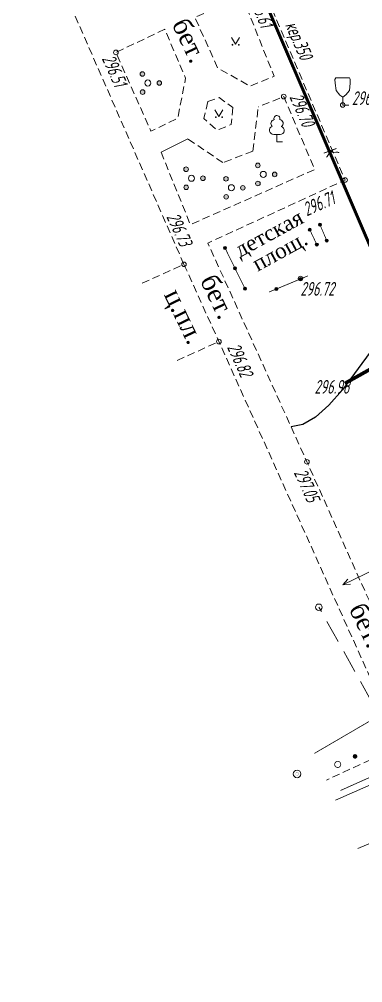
# Model space of a CAD drawing. Header units: metres. Extents: x -857 to 4713, y -766 to 4803.
# Drawn here: x 1852.6 to 1875.1, y 1989.2 to 2052.3 of the extents above; entities that cross this region are included whole.
import ezdxf

# ---------------------------------------------------------------- set-up
doc = ezdxf.new("R2010")
doc.units = ezdxf.units.M
doc.set_wipeout_variables(frame=1)
doc.linetypes.add('COMMUN', pattern=[6, 5, -1])
doc.linetypes.add('DASHED', pattern=[0.75, 0.5, -0.25])
for name, color, linetype, lineweight, transparency in [('51478610', 7, 'Continuous', 18, 0.65), ('71133100', 7, 'Continuous', 18, 0.65), ('71133200', 7, 'Continuous', 18, 0.65), ('71211000', 7, 'Continuous', 18, 0.65), ('Commun', 7, 'Continuous', 18, 0.65), ('GEO_POINTS', 7, 'Continuous', 18, 0.65), ('Sit', 7, 'Continuous', 18, 0.65), ('Text', 7, 'Continuous', 18, 0.65), ('Text_com', 7, 'Continuous', 18, 0.65), ('Us_znak', 7, 'Continuous', 18, 0.65)]:
    doc.layers.add(name, color=color, linetype=linetype, lineweight=lineweight, transparency=transparency)
doc.layers.add('71224000', color=7, linetype='Continuous')
doc.layers.add('R_Поверхность1_CNT-MIN', color=7, linetype='Continuous')
doc.styles.add('eskd', font='ESKD1.shx', dxfattribs={"width": 1.2, "oblique": 15})
doc.styles.get("Standard").update_dxf_attribs({"font": 'GOST_0.TTF', "oblique": 15})
doc.styles.add('style1', font='times.ttf', dxfattribs={"height": 1})

# ---------------------------------------------------------------- blocks, each defined once
blk = doc.blocks.new('71133100')
for p, q in [((-0.39, 0.96), (0.43, 0.96)), ((0, 0.96), (0, 0)), ((0, 0), (0.75, 0))]:
    blk.add_line(p, q)
for centre, radius, start, end in [((-0.26, 2.38), 0.52, 101.09, 227.21), ((0.01, 3.04), 0.39, 339.52, 198.62), ((0.33, 2.4), 0.5, 301.87, 85.62), ((-0.44, 1.5), 0.538, 107.1058, 275.2306), ((0.46, 1.48), 0.52, 267.04, 76.7)]:
    blk.add_arc(centre, radius, start, end)
at = {"style": 'eskd', "oblique": 15}
blk.add_attdef('Z', (1.7, -0.17), '', height=2, dxfattribs=at)
blk = doc.blocks.new('71211000')
at = {"linetype": 'Continuous'}
h = blk.add_hatch(color=256, dxfattribs=at)
h.paths.add_polyline_path([(-0.39, -1.19, 1), (-0.99, -1.19, 1)])
h.paths.add_polyline_path([(-0.41, 1.18, 1), (-1.01, 1.18, 1)])
h.paths.add_polyline_path([(1.2, 0, 1), (1.8, 0, 1)])
for centre, radius in [((-0.71, 1.18), 0.3), ((0, 0), 0.4), ((1.5, 0), 0.3), ((-0.69, -1.19), 0.3)]:
    blk.add_circle(centre, radius)
blk = doc.blocks.new('GAZON')
at = {"layer": 'Us_znak', "linetype": 'COMMUN', "lineweight": -2}
for points in [[(-0.233, -0.041, 1), (-0.183, -0.041, 1)], [(0.183, -0.041, 1), (0.233, -0.041, 1)]]:
    blk.add_hatch(color=0, dxfattribs=at).paths.add_polyline_path(points)
at = {"layer": 'Us_znak', "color": 0, "linetype": 'COMMUN', "lineweight": -2}
for points in [[(0, 0), (-0.26, 0.427)], [(0, 0), (0.26, 0.427)]]:
    blk.add_lwpolyline(points, dxfattribs=at)
for centre in [(-0.208, -0.041), (0.208, -0.041)]:
    blk.add_circle(centre, 0.025, dxfattribs=at)
blk = doc.blocks.new('71133200')
for p, q in [((-0.924145, 3.560442), (-1.024145, 3.360442)), ((-1.024145, 3.360442), (-0.977382, 2.864397)), ((-0.977382, 2.864397), (-0.861899, 1.88241)), ((-0.024145, 3.560442), (-0.924145, 3.560442)), ((-0.024145, 3.560442), (0.875855, 3.560442)), ((0.861899, 1.88241), (0.975974, 2.864397)), ((0.875855, 3.560442), (0.958164, 3.395824)), ((0.975974, 2.864397), (0.958164, 3.395824)), ((-0.861899, 1.88241), (-0.374616, 1.28565)), ((-0.374616, 1.28565), (0, 1.039723)), ((0, 1.039723), (0.401375, 1.321765)), ((0.401375, 1.321765), (0.861899, 1.88241)), ((0, 0), (0, 1.039723)), ((0.8, 0), (0, 0))]:
    blk.add_line(p, q)
at = {"style": 'eskd', "oblique": 14.99997778}
blk.add_attdef('Z', (1.873004, -0.239356), '', height=2, dxfattribs=at)
blk = doc.blocks.new('NAPR')
at = {"layer": 'Us_znak', "color": 0, "linetype": 'Continuous', "lineweight": -2}
for p in [(-0.191, 2.038), (0.189, 2.037)]:
    blk.add_line(p, (0, 2.5), dxfattribs=at)
blk.add_lwpolyline([(0, 0), (0, 2.5)], dxfattribs=at)
blk = doc.blocks.new('51478610')
at = {"style": 'eskd', "oblique": 15}
blk.add_attdef('Z', (1.11, -0.78), '', height=2, dxfattribs=at)
at = {"color": 7}
blk.add_wipeout([(0.5, 0.05), (0.48, 0.15), (0.44, 0.24), (0.39, 0.32), (0.32, 0.39), (0.24, 0.44), (0.15, 0.48), (0.05, 0.5), (-0.05, 0.5), (-0.15, 0.48), (-0.24, 0.44), (-0.32, 0.39), (-0.39, 0.32), (-0.44, 0.24), (-0.48, 0.15), (-0.5, 0.05), (-0.5, -0.05), (-0.48, -0.15), (-0.44, -0.24), (-0.39, -0.32), (-0.32, -0.39), (-0.24, -0.44), (-0.15, -0.48), (-0.05, -0.5), (0.05, -0.5), (0.15, -0.48), (0.24, -0.44), (0.32, -0.39), (0.39, -0.32), (0.44, -0.24), (0.48, -0.15), (0.5, -0.05)], dxfattribs=at)
at = {"color": 7, "const_width": 0.375}
blk.add_lwpolyline([(0.01, 0.01, 1), (-0.01, -0.01, 1), (0.01, 0.01)], format="xyb", close=True, dxfattribs=at)
blk.add_circle((0, 0), 0.5)
blk = doc.blocks.new('*U281')
at = {"layer": '71224000', "linetype": 'Continuous', "ltscale": 0.5}
for points in [[(5192436.221, 4968772.526, 1), (5192435.949, 4968772.399, 1)], [(5192433.954, 4968771.472, 1), (5192433.682, 4968771.346, 1)]]:
    blk.add_hatch(color=256, dxfattribs=at).paths.add_polyline_path(points, flags=0)
at = {"layer": '71224000', "linetype": 'Continuous', "ltscale": 0.5, "const_width": 0.05}
for points in [[(5192435.133, 4968772.02, 1), (5192434.77, 4968771.852, 1)], [(5192432.866, 4968770.967, 1), (5192432.503, 4968770.798, 1)]]:
    blk.add_lwpolyline(points, format="xyb", close=True, dxfattribs=at)
at = {"layer": '71224000', "ltscale": 0.5, "flags": 128}
blk.add_lwpolyline([(5192436.131, 4968772.483), (5192436.085, 4968772.462)], dxfattribs=at)

msp = doc.modelspace()

# ---------------------------------------------------------------- hatches: boundary and pattern name
at = {"layer": 'Sit'}
h = msp.add_hatch(color=256, dxfattribs=at)
h.dxf.hatch_style = 1
edge = h.paths.add_edge_path()
edge.add_arc((1871.632, 2038.538), 0.0994, 0, 360)
h = msp.add_hatch(color=256, dxfattribs=at)
h.dxf.hatch_style = 1
edge = h.paths.add_edge_path()
edge.add_arc((1872.299, 2038.865), 0.0994, 0, 360)
h = msp.add_hatch(color=256, dxfattribs=at)
h.dxf.hatch_style = 1
edge = h.paths.add_edge_path()
edge.add_arc((1872.744, 2037.822), 0.0994, 0, 360)
h = msp.add_hatch(color=256, dxfattribs=at)
h.dxf.hatch_style = 1
edge = h.paths.add_edge_path()
edge.add_arc((1866.082, 2037.345), 0.0994, 0, 360)
h = msp.add_hatch(color=256, dxfattribs=at)
h.dxf.hatch_style = 1
edge = h.paths.add_edge_path()
edge.add_arc((1872.094, 2037.56), 0.0994, 0, 360)
h = msp.add_hatch(color=256, dxfattribs=at)
h.dxf.hatch_style = 1
edge = h.paths.add_edge_path()
edge.add_arc((1866.737, 2036.01), 0.0994, 0, 360)
h = msp.add_hatch(color=256, dxfattribs=at)
h.dxf.hatch_style = 1
edge = h.paths.add_edge_path()
edge.add_arc((1871.034, 2035.318), 0.0994, 0, 360)
h = msp.add_hatch(color=256, dxfattribs=at)
h.dxf.hatch_style = 1
edge = h.paths.add_edge_path()
edge.add_arc((1867.391, 2034.676), 0.0994, 0, 360)
h = msp.add_hatch(color=256, dxfattribs=at)
h.dxf.hatch_style = 1
edge = h.paths.add_edge_path()
edge.add_arc((1869.442, 2034.655), 0.0994, 0, 360)

# ---------------------------------------------------------------- linework, layer by layer
at = {"linetype": 'DASHED', "lineweight": 70, "ltscale": 20, "elevation": 312.927}
msp.add_lwpolyline([(1986.518, 2206.654), (1934.961, 2062.739), (1871.744, 2027.238)], dxfattribs=at)
at = {"layer": 'Commun', "color": 32, "linetype": 'COMMUN', "const_width": 0.2, "elevation": 297.85, "flags": 128}
msp.add_lwpolyline([(1886.24, 2012.607), (1866.775, 2057.982)], dxfattribs=at)
at = {"layer": 'GEO_POINTS', "color": 1}
for points, elevation in [([(1858.939, 2050.151), (1858.939, 2050.151)], 296.513), ([(1869.927, 2047.258), (1869.927, 2047.258)], 296.697), ([(1873.79, 2046.705), (1873.79, 2046.705)], 296.557), ([(1873.94, 2041.793), (1873.94, 2041.793)], 296.705), ([(1863.395, 2036.269), (1863.395, 2036.269)], 296.733), ([(1871.023, 2035.343), (1871.023, 2035.343)], 296.719), ([(1865.682, 2031.211), (1865.682, 2031.211)], 296.822), ([(1871.444, 2023.338), (1871.444, 2023.338)], 297.049)]:
    msp.add_lwpolyline(points, dxfattribs=dict(at, elevation=elevation))
for centre in [(1858.939, 2050.151, 296.513), (1869.927, 2047.258, 296.697), (1873.79, 2046.705, 296.557), (1873.94, 2041.793, 296.705), (1863.395, 2036.269, 296.733), (1871.023, 2035.343, 296.719), (1865.682, 2031.211, 296.822), (1871.444, 2023.338, 297.049)]:
    msp.add_circle(centre, 0.15, dxfattribs=at)
at = {"layer": 'R_Поверхность1_CNT-MIN', "color": 32, "elevation": 297}
msp.add_lwpolyline([(1882.322, 2043.705), (1882.322, 2043.705), (1882.31, 2043.732), (1881.371, 2041.468), (1879.992, 2037.971), (1879.369, 2036.724), (1875.588, 2030.51), (1873.784, 2028.05), (1872.886, 2027.049), (1872.013, 2026.274), (1871.181, 2025.781), (1870.409, 2025.626)], dxfattribs=at)
at = {"layer": 'Sit', "linetype": 'DASHED', "flags": 128}
for points, elevation in [([(1865.922, 2060.558), (1873.94, 2041.793), (1864.961, 2037.663), (1871.444, 2023.338), (1879.44, 2005.52)], 296.482), ([(1863.395, 2036.269), (1854.995, 2055.443), (1853.668, 2053.867)], 296.733), ([(1867.212, 2053.781), (1869.302, 2048.589), (1867.709, 2047.945), (1865.595, 2049.139), (1864.112, 2052.441), (1867.212, 2053.781)], 296.608), ([(1862.14, 2051.663), (1858.939, 2050.151), (1861.234, 2044.991), (1862.989, 2045.85), (1863.501, 2048.461), (1862.14, 2051.663)], 296.551), ([(1861.896, 2043.621), (1863.816, 2038.866), (1871.953, 2042.484), (1869.927, 2047.258), (1868.259, 2046.584)], 296.588), ([(1864.954, 2046.925), (1864.694, 2045.829), (1864.694, 2045.829), (1864.694, 2045.829)], 296.624), ([(1864.954, 2046.925), (1865.7, 2047.188), (1866.604, 2046.539)], 296.624), ([(1866.604, 2046.539), (1866.483, 2045.42), (1865.561, 2045.061), (1864.694, 2045.829)], 296.676), ([(1867.904, 2043.685), (1868.259, 2046.584)], 296.698), ([(1865.949, 2042.933), (1863.658, 2044.482)], 296.682), ([(1867.904, 2043.685), (1865.949, 2042.933)], 296.698), ([(1860.662, 2035.034), (1863.395, 2036.269)], 296.733), ([(1863.395, 2036.269), (1865.682, 2031.211), (1877.591, 2004.745), (1872.718, 2002.493)], 296.733), ([(1862.949, 2029.976), (1865.682, 2031.211)], 296.733)]:
    msp.add_lwpolyline(points, dxfattribs=dict(at, elevation=elevation))
at = {"layer": 'Sit', "const_width": 0.05}
for points, elevation in [([(1871.933, 2004.244), (1950.376, 2050.043)], 312.927), ([(1954.697, 2048.566), (1877.858, 2003.703), (1873.637, 2001.813)], 300.07), ([(1871.632, 2038.538), (1872.094, 2037.56)], 296.707), ([(1872.299, 2038.865), (1872.744, 2037.822)], 296.712), ([(1867.391, 2034.676), (1866.082, 2037.345)], 296.732), ([(1871.507, 2035.515), (1868.961, 2034.455)], 296.716)]:
    msp.add_lwpolyline(points, dxfattribs=dict(at, elevation=elevation))
at = {"layer": 'Sit'}
for points, elevation in [([(1861.896, 2043.621), (1863.658, 2044.482)], 296.588), ([(1889.529, 2008.3), (1873.305, 2001.19)], 297.946)]:
    msp.add_lwpolyline(points, dxfattribs=dict(at, elevation=elevation))
at = {"layer": 'Sit', "linetype": 'DASHED', "ltscale": 3, "flags": 128}
msp.add_lwpolyline([(1877.87, 2003.716), (1872.234, 2013.821)], dxfattribs=at)
at = {"layer": 'Sit', "elevation": 298.025}
msp.add_lwpolyline([(1897.448, 2007.381, 0.101157), (1894.699, 2006.761), (1882.048, 2001.103), (1874.776, 1998.008)], format="xyb", dxfattribs=at)
at = {"layer": 'Sit'}
for centre, radius in [((1871.632, 2038.538, 296.707), 0.0994), ((1872.299, 2038.865, 296.712), 0.0994), ((1872.744, 2037.822, 296.712), 0.0994), ((1866.082, 2037.345, 296.708), 0.0994), ((1872.094, 2037.56, 296.707), 0.0994), ((1866.737, 2036.01, 296.732), 0.0994), ((1871.034, 2035.318, 296.716), 0.0994), ((1867.391, 2034.676, 296.732), 0.0994), ((1869.442, 2034.655, 296.716), 0.0994), ((1872.227, 2013.815), 0.211)]:
    msp.add_circle(centre, radius, dxfattribs=at)

# ---------------------------------------------------------------- block references
at = {"layer": '71133100', "color": 0, "xscale": 0.5, "yscale": 0.5, "zscale": 0.5}
msp.add_blockref('71133100', (1869.474, 2044.301, 296.053), dxfattribs=at)
at = {"layer": '71133200', "color": 0, "xscale": 0.5, "yscale": 0.5, "zscale": 0.5}
msp.add_blockref('71133200', (1873.79, 2046.705, 296.557), dxfattribs=at)
at = {"layer": '71211000', "color": 0, "xscale": 0.5, "yscale": 0.5, "zscale": 0.5}
for p in [(1861.03, 2048.145, 296.559), (1863.887, 2041.909, 296.567), (1868.582, 2042.161, 296.694), (1866.5, 2041.284, 296.653)]:
    msp.add_blockref('71211000', p, dxfattribs=at)
at = {"layer": '71224000'}
msp.add_blockref('*U281', (-5190559.223, -4966767.36), dxfattribs=at)
at = {"layer": 'Sit'}
for p in [(1866.776, 2050.695), (1865.684, 2045.952)]:
    msp.add_blockref('GAZON', p, dxfattribs=at)
at = {"layer": 'Sit', "linetype": 'Continuous', "rotation": 115.4980451892726}
msp.add_blockref('NAPR', (1876.05, 2016.366, 296.044), dxfattribs=at)

# ---------------------------------------------------------------- texts
at = {"layer": 'GEO_POINTS', "oblique": 13, "width": 0.8}
for s, rotation, p in [('296.61', 291.92989, (1867.632, 2053.656, 296.608)), ('кер.350', 293.25945, (1870, 2051.95)), ('296.51', 293.97944, (1858.002, 2049.75, 296.513)), ('296.70', 292.98284, (1870.288, 2047.237, 296.647)), ('296.71', 23.82446, (1871.433, 2039.406, 296.705)), ('296.73', 294.33071, (1862.224, 2039.393, 296.733)), ('296.82', 294.22572, (1866.196, 2030.852, 296.822)), ('297.05', 294.16795, (1870.574, 2022.629, 297.049))]:
    msp.add_text(s, height=0.9, rotation=rotation, dxfattribs=at).set_placement(p)
for s, p in [('296.56', (1874.39, 2046.705, 296.557)), ('296.72', (1871.016, 2034.217, 296.719)), ('296.98', (1871.943, 2027.801, 296.983))]:
    msp.add_text(s, height=0.9, dxfattribs=at).set_placement(p)
at = {"layer": 'Text', "style": 'style1'}
for s, height, rotation, p in [('бет.', 1.2, 295.73525, (1862.573, 2052.012, -0.295)), ('детская', 1, 28.71123, (1867.048, 2036.694, -296.777)), ('площ.', 1, 28.71123, (1868.213, 2035.78, -296.777)), ('бет.', 1.2, 295.73525, (1864.421, 2035.234, -0.295)), ('ц.пл.', 1.2, 295.73525, (1862.06, 2034.295, -0.295)), ('бет.', 1.2, 295.73525, (1874.166, 2013.72, -0.295))]:
    msp.add_text(s, height=height, rotation=rotation, dxfattribs=at).set_placement(p)
at = {"layer": 'Text_com', "oblique": 13, "width": 0.8}
msp.add_text('К', height=0.9, rotation=303.39447, dxfattribs=at).set_placement((1872.48, 2043.626))

# ---------------------------------------------------------------- next in the draw order: block references
at = {"layer": '51478610', "xscale": 0.5, "yscale": 0.5, "zscale": 0.5}
msp.add_blockref('51478610', (1870.8, 2002.903), dxfattribs=at)

# ---------------------------------------------------------------- next in the draw order: linework, layer by layer
msp.add_circle((1927.819, 2018.595), 2784.802)

doc.saveas('drawing.dxf')
